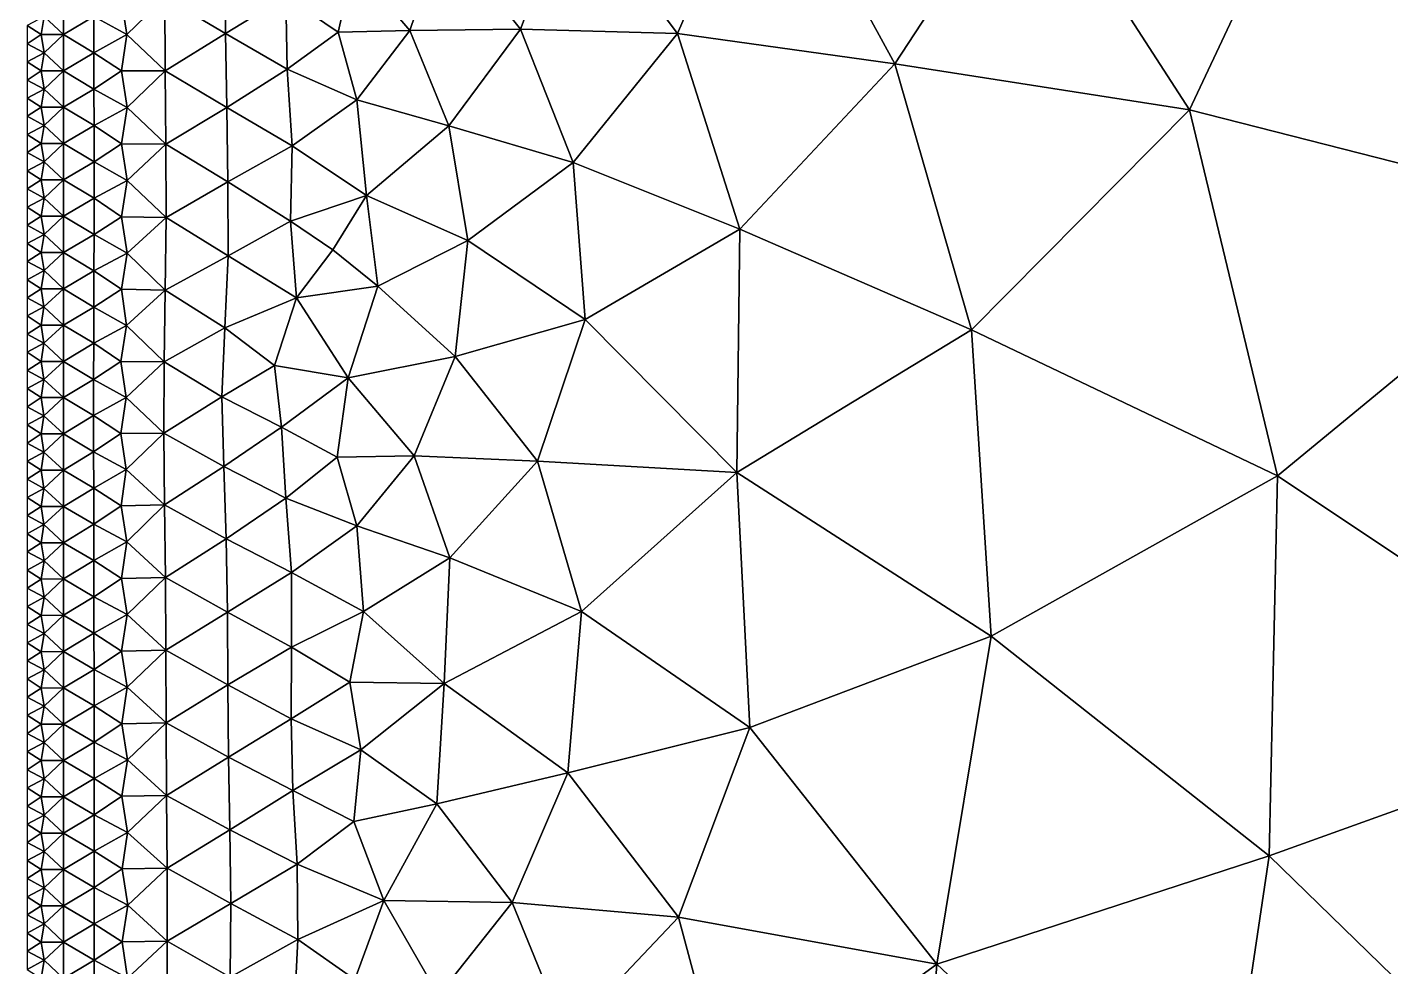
# Model space of a CAD drawing. Header units: metres. Extents: x 0 to 72, y -280 to 0.
# Drawn here: x 0.02 to 15.06, y -48.79 to -38.43 of the extents above; entities that cross this region are included whole.
import ezdxf

# ---------------------------------------------------------------- set-up
doc = ezdxf.new("R2010")
doc.units = ezdxf.units.M

msp = doc.modelspace()

# ---------------------------------------------------------------- linework, layer by layer
at = {"layer": 'layer', "color": 0}
for points in [[(14.8244, -35.1172), (11.0597, -36.583), (12.8383, -39.3368)], [(17.3247, -40.4804), (14.8244, -35.1172), (12.8383, -39.3368)], [(21.5162, -36.0106), (14.8244, -35.1172), (17.3247, -40.4804)], [(7.19137, -38.4958), (8.16915, -36.2296), (6.0255, -36.9476)], [(9.59112, -38.8293), (8.16915, -36.2296), (7.19137, -38.4958)], [(11.0597, -36.583), (8.16915, -36.2296), (9.59112, -38.8293)], [(12.8383, -39.3368), (11.0597, -36.583), (9.59112, -38.8293)], [(5.45938, -38.4448), (6.0255, -36.9476), (4.6063, -37.3767)], [(7.19137, -38.4958), (6.0255, -36.9476), (5.45938, -38.4448)], [(4.24036, -38.4605), (4.6063, -37.3767), (3.61709, -37.7324)], [(5.45938, -38.4448), (4.6063, -37.3767), (4.24036, -38.4605)], [(2.20208, -37.6796), (1.53727, -38.0971), (2.20645, -38.4957)], [(2.20208, -37.6796), (2.20645, -38.4957), (2.87126, -38.0877)], [(3.61709, -37.7324), (2.87126, -38.0877), (3.44926, -38.4797)], [(4.24036, -38.4605), (3.61709, -37.7324), (3.44926, -38.4797)], [(0.419188, -38.1056), (0.204604, -38.3064), (0.419481, -38.5065)], [(0.419188, -38.1056), (0.419481, -38.5065), (0.754065, -38.3051)], [(1.0556, -38.1024), (0.754065, -38.3051), (1.11729, -38.5044)], [(1.0556, -38.1024), (1.11729, -38.5044), (1.53727, -38.0971)], [(1.53727, -38.0971), (1.11729, -38.5044), (1.5426, -38.9062)], [(1.53727, -38.0971), (1.5426, -38.9062), (2.20645, -38.4957)], [(2.87126, -38.0877), (2.20645, -38.4957), (2.88677, -38.8893)], [(2.87126, -38.0877), (2.88677, -38.8893), (3.44926, -38.4797)], [(0.204604, -38.3064), (0.02, -38.4067), (0.174028, -38.5067)], [(0.204604, -38.3064), (0.174028, -38.5067), (0.419481, -38.5065)], [(0.754065, -38.3051), (0.419481, -38.5065), (0.754757, -38.7065)], [(0.754065, -38.3051), (0.754757, -38.7065), (1.11729, -38.5044)], [(0.02, -38.4067), (0.02, -38.6069), (0.174028, -38.5067)], [(2.20645, -38.4957), (1.5426, -38.9062), (2.22287, -39.3121)], [(2.20645, -38.4957), (2.22287, -39.3121), (2.88677, -38.8893)], [(3.44926, -38.4797), (2.88677, -38.8893), (3.65542, -39.2256)], [(3.65542, -39.2256), (4.24036, -38.4605), (3.44926, -38.4797)], [(4.67147, -39.5131), (4.24036, -38.4605), (3.65542, -39.2256)], [(4.67147, -39.5131), (5.45938, -38.4448), (4.24036, -38.4605)], [(6.04099, -39.9151), (5.45938, -38.4448), (4.67147, -39.5131)], [(6.04099, -39.9151), (7.19137, -38.4958), (5.45938, -38.4448)], [(7.87847, -40.6514), (7.19137, -38.4958), (6.04099, -39.9151)], [(9.59112, -38.8293), (7.19137, -38.4958), (7.87847, -40.6514)], [(0.174028, -38.5067), (0.02, -38.6069), (0.204731, -38.7069)], [(0.02, -38.6069), (0.02, -38.807), (0.204731, -38.7069)], [(0.174028, -38.5067), (0.204731, -38.7069), (0.419481, -38.5065)], [(0.419481, -38.5065), (0.204731, -38.7069), (0.419791, -38.9073)], [(0.419481, -38.5065), (0.419791, -38.9073), (0.754757, -38.7065)], [(1.11729, -38.5044), (0.754757, -38.7065), (1.0581, -38.9071)], [(1.11729, -38.5044), (1.0581, -38.9071), (1.5426, -38.9062)], [(0.204731, -38.7069), (0.02, -38.807), (0.174131, -38.9072)], [(0.204731, -38.7069), (0.174131, -38.9072), (0.419791, -38.9073)], [(0.754757, -38.7065), (0.419791, -38.9073), (0.755528, -39.108)], [(0.754757, -38.7065), (0.755528, -39.108), (1.0581, -38.9071)], [(0.02, -38.807), (0.02, -39.0072), (0.174131, -38.9072)], [(0.174131, -38.9072), (0.02, -39.0072), (0.20486, -39.1074)], [(0.174131, -38.9072), (0.20486, -39.1074), (0.419791, -38.9073)], [(0.419791, -38.9073), (0.20486, -39.1074), (0.42009, -39.308)], [(0.419791, -38.9073), (0.42009, -39.308), (0.755528, -39.108)], [(1.0581, -38.9071), (0.755528, -39.108), (1.1203, -39.3095)], [(1.0581, -38.9071), (1.1203, -39.3095), (1.5426, -38.9062)], [(1.5426, -38.9062), (1.1203, -39.3095), (1.54846, -39.7152)], [(1.5426, -38.9062), (1.54846, -39.7152), (2.22287, -39.3121)], [(2.88677, -38.8893), (2.22287, -39.3121), (2.94334, -39.7334)], [(2.88677, -38.8893), (2.94334, -39.7334), (3.65542, -39.2256)], [(10.4365, -41.7616), (9.59112, -38.8293), (7.87847, -40.6514)], [(12.8383, -39.3368), (9.59112, -38.8293), (10.4365, -41.7616)], [(0.02, -39.0072), (0.02, -39.2074), (0.20486, -39.1074)], [(0.20486, -39.1074), (0.02, -39.2074), (0.174229, -39.3077)], [(0.02, -39.2074), (0.02, -39.4075), (0.174229, -39.3077)], [(0.20486, -39.1074), (0.174229, -39.3077), (0.42009, -39.308)], [(0.755528, -39.108), (0.42009, -39.308), (0.756192, -39.5093)], [(0.755528, -39.108), (0.756192, -39.5093), (1.1203, -39.3095)], [(3.76303, -40.2798), (3.65542, -39.2256), (2.94334, -39.7334)], [(3.76303, -40.2798), (4.67147, -39.5131), (3.65542, -39.2256)], [(0.174229, -39.3077), (0.02, -39.4075), (0.204971, -39.5079)], [(0.174229, -39.3077), (0.204971, -39.5079), (0.42009, -39.308)], [(0.42009, -39.308), (0.204971, -39.5079), (0.42032, -39.7087)], [(0.42009, -39.308), (0.42032, -39.7087), (0.756192, -39.5093)], [(1.1203, -39.3095), (0.756192, -39.5093), (1.06062, -39.7115)], [(1.1203, -39.3095), (1.06062, -39.7115), (1.54846, -39.7152)], [(2.22287, -39.3121), (1.54846, -39.7152), (2.23361, -40.1319)], [(2.22287, -39.3121), (2.23361, -40.1319), (2.94334, -39.7334)], [(13.8096, -43.3714), (12.8383, -39.3368), (10.4365, -41.7616)], [(17.3247, -40.4804), (12.8383, -39.3368), (13.8096, -43.3714)], [(0.02, -39.4075), (0.02, -39.6077), (0.204971, -39.5079)], [(0.204971, -39.5079), (0.02, -39.6077), (0.174302, -39.7081)], [(0.204971, -39.5079), (0.174302, -39.7081), (0.42032, -39.7087)], [(0.756192, -39.5093), (0.42032, -39.7087), (0.756666, -39.9106)], [(0.756192, -39.5093), (0.756666, -39.9106), (1.06062, -39.7115)], [(4.87951, -40.7779), (4.67147, -39.5131), (3.76303, -40.2798)], [(4.87951, -40.7779), (6.04099, -39.9151), (4.67147, -39.5131)], [(0.02, -39.6077), (0.02, -39.8078), (0.174302, -39.7081)], [(0.174302, -39.7081), (0.02, -39.8078), (0.205037, -39.9084)], [(0.02, -39.8078), (0.02, -40.008), (0.205037, -39.9084)], [(0.174302, -39.7081), (0.205037, -39.9084), (0.42032, -39.7087)], [(0.42032, -39.7087), (0.205037, -39.9084), (0.420414, -40.1094)], [(0.42032, -39.7087), (0.420414, -40.1094), (0.756666, -39.9106)], [(1.06062, -39.7115), (0.756666, -39.9106), (1.1223, -40.1141)], [(1.06062, -39.7115), (1.1223, -40.1141), (1.54846, -39.7152)], [(1.54846, -39.7152), (1.1223, -40.1141), (1.55032, -40.5228)], [(1.54846, -39.7152), (1.55032, -40.5228), (2.23361, -40.1319)], [(2.94334, -39.7334), (2.23361, -40.1319), (2.92287, -40.5626)], [(2.94334, -39.7334), (2.92287, -40.5626), (3.76303, -40.2798)], [(0.205037, -39.9084), (0.02, -40.008), (0.174328, -40.1085)], [(0.205037, -39.9084), (0.174328, -40.1085), (0.420414, -40.1094)], [(0.756666, -39.9106), (0.420414, -40.1094), (0.756734, -40.3116)], [(0.756666, -39.9106), (0.756734, -40.3116), (1.1223, -40.1141)], [(6.17411, -41.6473), (6.04099, -39.9151), (4.87951, -40.7779)], [(7.87847, -40.6514), (6.04099, -39.9151), (6.17411, -41.6473)], [(0.02, -40.008), (0.02, -40.2082), (0.174328, -40.1085)], [(0.174328, -40.1085), (0.02, -40.2082), (0.205031, -40.3088)], [(0.174328, -40.1085), (0.205031, -40.3088), (0.420414, -40.1094)], [(0.420414, -40.1094), (0.205031, -40.3088), (0.420306, -40.5099)], [(0.420414, -40.1094), (0.420306, -40.5099), (0.756734, -40.3116)], [(1.1223, -40.1141), (0.756734, -40.3116), (1.06109, -40.5148)], [(1.1223, -40.1141), (1.06109, -40.5148), (1.55032, -40.5228)], [(2.23361, -40.1319), (1.55032, -40.5228), (2.23636, -40.9476)], [(2.23361, -40.1319), (2.23636, -40.9476), (2.92287, -40.5626)], [(0.02, -40.2082), (0.02, -40.4083), (0.205031, -40.3088)], [(3.76303, -40.2798), (2.92287, -40.5626), (3.39027, -40.8804)], [(3.88784, -41.2796), (3.76303, -40.2798), (3.39027, -40.8804)], [(3.88784, -41.2796), (4.87951, -40.7779), (3.76303, -40.2798)], [(0.205031, -40.3088), (0.02, -40.4083), (0.174286, -40.5089)], [(0.02, -40.4083), (0.02, -40.6085), (0.174286, -40.5089)], [(0.205031, -40.3088), (0.174286, -40.5089), (0.420306, -40.5099)], [(0.756734, -40.3116), (0.420306, -40.5099), (0.756253, -40.7122)], [(0.756734, -40.3116), (0.756253, -40.7122), (1.06109, -40.5148)], [(0.174286, -40.5089), (0.02, -40.6085), (0.204935, -40.7092)], [(0.174286, -40.5089), (0.204935, -40.7092), (0.420306, -40.5099)], [(0.420306, -40.5099), (0.204935, -40.7092), (0.419979, -40.9102)], [(0.420306, -40.5099), (0.419979, -40.9102), (0.756253, -40.7122)], [(1.06109, -40.5148), (0.756253, -40.7122), (1.12061, -40.9163)], [(1.06109, -40.5148), (1.12061, -40.9163), (1.55032, -40.5228)], [(1.55032, -40.5228), (1.12061, -40.9163), (1.54254, -41.3238)], [(1.55032, -40.5228), (1.54254, -41.3238), (2.23636, -40.9476)], [(2.92287, -40.5626), (2.23636, -40.9476), (2.98969, -41.4076)], [(2.92287, -40.5626), (2.98969, -41.4076), (3.39027, -40.8804)], [(17.8609, -46.0722), (17.3247, -40.4804), (13.8096, -43.3714)], [(0.02, -40.6085), (0.02, -40.8086), (0.204935, -40.7092)], [(0.204935, -40.7092), (0.02, -40.8086), (0.174172, -40.9092)], [(0.204935, -40.7092), (0.174172, -40.9092), (0.419979, -40.9102)], [(0.756253, -40.7122), (0.419979, -40.9102), (0.755277, -41.1123)], [(0.756253, -40.7122), (0.755277, -41.1123), (1.12061, -40.9163)], [(7.8482, -43.3342), (7.87847, -40.6514), (6.17411, -41.6473)], [(10.4365, -41.7616), (7.87847, -40.6514), (7.8482, -43.3342)], [(0.02, -40.8086), (0.02, -41.0088), (0.174172, -40.9092)], [(3.39027, -40.8804), (2.98969, -41.4076), (3.88784, -41.2796)], [(4.74019, -42.057), (4.87951, -40.7779), (3.88784, -41.2796)], [(6.17411, -41.6473), (4.87951, -40.7779), (4.74019, -42.057)], [(0.174172, -40.9092), (0.02, -41.0088), (0.204755, -41.1095)], [(0.02, -41.0088), (0.02, -41.209), (0.204755, -41.1095)], [(0.174172, -40.9092), (0.204755, -41.1095), (0.419979, -40.9102)], [(0.419979, -40.9102), (0.204755, -41.1095), (0.419471, -41.3103)], [(0.419979, -40.9102), (0.419471, -41.3103), (0.755277, -41.1123)], [(1.12061, -40.9163), (0.755277, -41.1123), (1.05758, -41.3151)], [(1.12061, -40.9163), (1.05758, -41.3151), (1.54254, -41.3238)], [(2.23636, -40.9476), (1.54254, -41.3238), (2.19893, -41.7413)], [(2.23636, -40.9476), (2.19893, -41.7413), (2.98969, -41.4076)], [(0.204755, -41.1095), (0.02, -41.209), (0.174001, -41.3094)], [(0.204755, -41.1095), (0.174001, -41.3094), (0.419471, -41.3103)], [(0.755277, -41.1123), (0.419471, -41.3103), (0.753877, -41.5119)], [(0.755277, -41.1123), (0.753877, -41.5119), (1.05758, -41.3151)], [(0.02, -41.209), (0.02, -41.4091), (0.174001, -41.3094)], [(0.174001, -41.3094), (0.02, -41.4091), (0.204526, -41.5096)], [(0.174001, -41.3094), (0.204526, -41.5096), (0.419471, -41.3103)], [(0.419471, -41.3103), (0.204526, -41.5096), (0.418904, -41.7102)], [(0.419471, -41.3103), (0.418904, -41.7102), (0.753877, -41.5119)], [(1.05758, -41.3151), (0.753877, -41.5119), (1.11507, -41.7142)], [(1.05758, -41.3151), (1.11507, -41.7142), (1.54254, -41.3238)], [(1.54254, -41.3238), (1.11507, -41.7142), (1.52931, -42.1142)], [(1.54254, -41.3238), (1.52931, -42.1142), (2.19893, -41.7413)], [(3.55946, -42.2923), (3.88784, -41.2796), (2.98969, -41.4076)], [(4.74019, -42.057), (3.88784, -41.2796), (3.55946, -42.2923)], [(0.02, -41.4091), (0.02, -41.6093), (0.204526, -41.5096)], [(2.98969, -41.4076), (2.19893, -41.7413), (2.74568, -42.1555)], [(2.98969, -41.4076), (2.74568, -42.1555), (3.55946, -42.2923)], [(0.204526, -41.5096), (0.02, -41.6093), (0.173815, -41.7096)], [(0.02, -41.6093), (0.02, -41.8094), (0.173815, -41.7096)], [(0.204526, -41.5096), (0.173815, -41.7096), (0.418904, -41.7102)], [(0.753877, -41.5119), (0.418904, -41.7102), (0.75254, -41.9109)], [(0.753877, -41.5119), (0.75254, -41.9109), (1.11507, -41.7142)], [(6.17411, -41.6473), (4.74019, -42.057), (5.64892, -43.2108)], [(7.8482, -43.3342), (6.17411, -41.6473), (5.64892, -43.2108)], [(0.173815, -41.7096), (0.02, -41.8094), (0.204309, -41.9097)], [(0.173815, -41.7096), (0.204309, -41.9097), (0.418904, -41.7102)], [(0.418904, -41.7102), (0.204309, -41.9097), (0.418439, -42.1099)], [(0.418904, -41.7102), (0.418439, -42.1099), (0.75254, -41.9109)], [(1.11507, -41.7142), (0.75254, -41.9109), (1.05237, -42.1112)], [(1.11507, -41.7142), (1.05237, -42.1112), (1.52931, -42.1142)], [(2.19893, -41.7413), (1.52931, -42.1142), (2.16636, -42.5028)], [(2.19893, -41.7413), (2.16636, -42.5028), (2.74568, -42.1555)], [(10.6511, -45.1396), (10.4365, -41.7616), (7.8482, -43.3342)], [(13.8096, -43.3714), (10.4365, -41.7616), (10.6511, -45.1396)], [(0.02, -41.8094), (0.02, -42.0096), (0.204309, -41.9097)], [(0.204309, -41.9097), (0.02, -42.0096), (0.173667, -42.1097)], [(0.204309, -41.9097), (0.173667, -42.1097), (0.418439, -42.1099)], [(0.75254, -41.9109), (0.418439, -42.1099), (0.751566, -42.3096)], [(0.75254, -41.9109), (0.751566, -42.3096), (1.05237, -42.1112)], [(0.02, -42.0096), (0.02, -42.2098), (0.173667, -42.1097)], [(4.28809, -43.1516), (4.74019, -42.057), (3.55946, -42.2923)], [(5.64892, -43.2108), (4.74019, -42.057), (4.28809, -43.1516)], [(0.173667, -42.1097), (0.02, -42.2098), (0.204166, -42.3098)], [(0.02, -42.2098), (0.02, -42.4099), (0.204166, -42.3098)], [(0.173667, -42.1097), (0.204166, -42.3098), (0.418439, -42.1099)], [(0.418439, -42.1099), (0.204166, -42.3098), (0.418208, -42.5095)], [(0.418439, -42.1099), (0.418208, -42.5095), (0.751566, -42.3096)], [(1.05237, -42.1112), (0.751566, -42.3096), (1.111, -42.5082)], [(1.05237, -42.1112), (1.111, -42.5082), (1.52931, -42.1142)], [(1.52931, -42.1142), (1.111, -42.5082), (1.52658, -42.8999)], [(1.52931, -42.1142), (1.52658, -42.8999), (2.16636, -42.5028)], [(2.74568, -42.1555), (2.16636, -42.5028), (2.8256, -42.8354)], [(2.74568, -42.1555), (2.8256, -42.8354), (3.55946, -42.2923)], [(0.204166, -42.3098), (0.02, -42.4099), (0.173599, -42.5098)], [(0.02, -42.4099), (0.02, -42.6101), (0.173599, -42.5098)], [(0.204166, -42.3098), (0.173599, -42.5098), (0.418208, -42.5095)], [(0.751566, -42.3096), (0.418208, -42.5095), (0.751316, -42.7083)], [(0.751566, -42.3096), (0.751316, -42.7083), (1.111, -42.5082)], [(3.55946, -42.2923), (2.8256, -42.8354), (3.43813, -43.1662)], [(4.28809, -43.1516), (3.55946, -42.2923), (3.43813, -43.1662)], [(0.173599, -42.5098), (0.02, -42.6101), (0.204135, -42.7098)], [(0.173599, -42.5098), (0.204135, -42.7098), (0.418208, -42.5095)], [(0.418208, -42.5095), (0.204135, -42.7098), (0.418265, -42.9092)], [(0.418208, -42.5095), (0.418265, -42.9092), (0.751316, -42.7083)], [(1.111, -42.5082), (0.751316, -42.7083), (1.05128, -42.9057)], [(1.111, -42.5082), (1.05128, -42.9057), (1.52658, -42.8999)], [(2.16636, -42.5028), (1.52658, -42.8999), (2.18702, -43.2703)], [(2.16636, -42.5028), (2.18702, -43.2703), (2.8256, -42.8354)], [(0.02, -42.6101), (0.02, -42.8102), (0.204135, -42.7098)], [(0.204135, -42.7098), (0.02, -42.8102), (0.173625, -42.91)], [(0.204135, -42.7098), (0.173625, -42.91), (0.418265, -42.9092)], [(0.751316, -42.7083), (0.418265, -42.9092), (0.751748, -43.1072)], [(0.751316, -42.7083), (0.751748, -43.1072), (1.05128, -42.9057)], [(0.02, -42.8102), (0.02, -43.0104), (0.173625, -42.91)], [(2.8256, -42.8354), (2.18702, -43.2703), (2.87191, -43.6186)], [(2.8256, -42.8354), (2.87191, -43.6186), (3.43813, -43.1662)], [(0.173625, -42.91), (0.02, -43.0104), (0.204213, -43.1099)], [(0.02, -43.0104), (0.02, -43.2106), (0.204213, -43.1099)], [(0.173625, -42.91), (0.204213, -43.1099), (0.418265, -42.9092)], [(0.418265, -42.9092), (0.204213, -43.1099), (0.418553, -43.3091)], [(0.418265, -42.9092), (0.418553, -43.3091), (0.751748, -43.1072)], [(1.05128, -42.9057), (0.751748, -43.1072), (1.11259, -43.303)], [(1.05128, -42.9057), (1.11259, -43.303), (1.52658, -42.8999)], [(1.52658, -42.8999), (1.11259, -43.303), (1.53526, -43.6921)], [(1.52658, -42.8999), (1.53526, -43.6921), (2.18702, -43.2703)], [(0.204213, -43.1099), (0.02, -43.2106), (0.173724, -43.3101)], [(0.204213, -43.1099), (0.173724, -43.3101), (0.418553, -43.3091)], [(0.751748, -43.1072), (0.418553, -43.3091), (0.752638, -43.5067)], [(0.751748, -43.1072), (0.752638, -43.5067), (1.11259, -43.303)], [(3.43813, -43.1662), (3.65421, -43.9218), (4.28809, -43.1516)], [(4.68081, -44.2762), (4.28809, -43.1516), (3.65421, -43.9218)], [(4.68081, -44.2762), (5.64892, -43.2108), (4.28809, -43.1516)], [(0.02, -43.2106), (0.02, -43.4107), (0.173724, -43.3101)], [(0.173724, -43.3101), (0.02, -43.4107), (0.204364, -43.5101)], [(0.173724, -43.3101), (0.204364, -43.5101), (0.418553, -43.3091)], [(0.418553, -43.3091), (0.204364, -43.5101), (0.418967, -43.7092)], [(0.418553, -43.3091), (0.418967, -43.7092), (0.752638, -43.5067)], [(1.11259, -43.303), (0.752638, -43.5067), (1.05468, -43.7029)], [(1.11259, -43.303), (1.05468, -43.7029), (1.53526, -43.6921)], [(2.18702, -43.2703), (1.53526, -43.6921), (2.21336, -44.0663)], [(2.18702, -43.2703), (2.21336, -44.0663), (2.87191, -43.6186)], [(3.43813, -43.1662), (2.87191, -43.6186), (3.65421, -43.9218)], [(6.13267, -44.8688), (5.64892, -43.2108), (4.68081, -44.2762)], [(6.13267, -44.8688), (7.8482, -43.3342), (5.64892, -43.2108)], [(0.02, -43.4107), (0.02, -43.6109), (0.204364, -43.5101)], [(7.98937, -46.146), (7.8482, -43.3342), (6.13267, -44.8688)], [(10.6511, -45.1396), (7.8482, -43.3342), (7.98937, -46.146)], [(13.7177, -47.5617), (13.8096, -43.3714), (10.6511, -45.1396)], [(17.8609, -46.0722), (13.8096, -43.3714), (13.7177, -47.5617)], [(0.204364, -43.5101), (0.02, -43.6109), (0.173861, -43.7104)], [(0.02, -43.6109), (0.02, -43.811), (0.173861, -43.7104)], [(0.204364, -43.5101), (0.173861, -43.7104), (0.418967, -43.7092)], [(0.752638, -43.5067), (0.418967, -43.7092), (0.753747, -43.9066)], [(0.752638, -43.5067), (0.753747, -43.9066), (1.05468, -43.7029)], [(0.173861, -43.7104), (0.02, -43.811), (0.204539, -43.9104)], [(0.173861, -43.7104), (0.204539, -43.9104), (0.418967, -43.7092)], [(0.418967, -43.7092), (0.204539, -43.9104), (0.419385, -44.1094)], [(0.418967, -43.7092), (0.419385, -44.1094), (0.753747, -43.9066)], [(1.05468, -43.7029), (0.753747, -43.9066), (1.1171, -44.1016)], [(1.05468, -43.7029), (1.1171, -44.1016), (1.53526, -43.6921)], [(1.53526, -43.6921), (1.1171, -44.1016), (1.54433, -44.4924)], [(1.53526, -43.6921), (1.54433, -44.4924), (2.21336, -44.0663)], [(2.87191, -43.6186), (2.21336, -44.0663), (2.9336, -44.4382)], [(2.87191, -43.6186), (2.9336, -44.4382), (3.65421, -43.9218)], [(0.02, -43.811), (0.02, -44.0112), (0.204539, -43.9104)], [(0.204539, -43.9104), (0.02, -44.0112), (0.173995, -44.1107)], [(0.204539, -43.9104), (0.173995, -44.1107), (0.419385, -44.1094)], [(0.753747, -43.9066), (0.419385, -44.1094), (0.754696, -44.3069)], [(0.753747, -43.9066), (0.754696, -44.3069), (1.1171, -44.1016)], [(0.02, -44.0112), (0.02, -44.2114), (0.173995, -44.1107)], [(3.65421, -43.9218), (2.9336, -44.4382), (3.72924, -44.869)], [(3.65421, -43.9218), (3.72924, -44.869), (4.68081, -44.2762)], [(0.173995, -44.1107), (0.02, -44.2114), (0.204697, -44.3107)], [(0.02, -44.2114), (0.02, -44.4115), (0.204697, -44.3107)], [(0.173995, -44.1107), (0.204697, -44.3107), (0.419385, -44.1094)], [(0.419385, -44.1094), (0.204697, -44.3107), (0.419732, -44.5098)], [(0.419385, -44.1094), (0.419732, -44.5098), (0.754696, -44.3069)], [(1.1171, -44.1016), (0.754696, -44.3069), (1.05835, -44.5034)], [(1.1171, -44.1016), (1.05835, -44.5034), (1.54433, -44.4924)], [(2.21336, -44.0663), (1.54433, -44.4924), (2.22972, -44.8744)], [(2.21336, -44.0663), (2.22972, -44.8744), (2.9336, -44.4382)], [(0.204697, -44.3107), (0.02, -44.4115), (0.174104, -44.511)], [(0.204697, -44.3107), (0.174104, -44.511), (0.419732, -44.5098)], [(0.754696, -44.3069), (0.419732, -44.5098), (0.755497, -44.7073)], [(0.754696, -44.3069), (0.755497, -44.7073), (1.05835, -44.5034)], [(4.61981, -45.6616), (4.68081, -44.2762), (3.72924, -44.869)], [(6.13267, -44.8688), (4.68081, -44.2762), (4.61981, -45.6616)], [(0.02, -44.4115), (0.02, -44.6117), (0.174104, -44.511)], [(0.174104, -44.511), (0.02, -44.6117), (0.204818, -44.711)], [(0.174104, -44.511), (0.204818, -44.711), (0.419732, -44.5098)], [(0.419732, -44.5098), (0.204818, -44.711), (0.419986, -44.9102)], [(0.419732, -44.5098), (0.419986, -44.9102), (0.755497, -44.7073)], [(1.05835, -44.5034), (0.755497, -44.7073), (1.12051, -44.9027)], [(1.05835, -44.5034), (1.12051, -44.9027), (1.54433, -44.4924)], [(1.54433, -44.4924), (1.12051, -44.9027), (1.54923, -45.2948)], [(1.54433, -44.4924), (1.54923, -45.2948), (2.22972, -44.8744)], [(2.9336, -44.4382), (2.22972, -44.8744), (2.93267, -45.2625)], [(2.9336, -44.4382), (2.93267, -45.2625), (3.72924, -44.869)], [(0.02, -44.6117), (0.02, -44.8118), (0.204818, -44.711)], [(0.204818, -44.711), (0.02, -44.8118), (0.174181, -44.9114)], [(0.02, -44.8118), (0.02, -45.012), (0.174181, -44.9114)], [(0.204818, -44.711), (0.174181, -44.9114), (0.419986, -44.9102)], [(0.755497, -44.7073), (0.419986, -44.9102), (0.756006, -45.1078)], [(0.755497, -44.7073), (0.756006, -45.1078), (1.12051, -44.9027)], [(0.174181, -44.9114), (0.02, -45.012), (0.204905, -45.1114)], [(0.174181, -44.9114), (0.204905, -45.1114), (0.419986, -44.9102)], [(0.419986, -44.9102), (0.204905, -45.1114), (0.420166, -45.3105)], [(0.419986, -44.9102), (0.420166, -45.3105), (0.756006, -45.1078)], [(1.12051, -44.9027), (0.756006, -45.1078), (1.06036, -45.3048)], [(1.12051, -44.9027), (1.06036, -45.3048), (1.54923, -45.2948)], [(2.22972, -44.8744), (1.54923, -45.2948), (2.23334, -45.678)], [(2.22972, -44.8744), (2.23334, -45.678), (2.93267, -45.2625)], [(3.72924, -44.869), (2.93267, -45.2625), (3.57717, -45.6483)], [(3.72924, -44.869), (3.57717, -45.6483), (4.61981, -45.6616)], [(5.98121, -46.6474), (6.13267, -44.8688), (4.61981, -45.6616)], [(7.98937, -46.146), (6.13267, -44.8688), (5.98121, -46.6474)], [(0.02, -45.012), (0.02, -45.2122), (0.204905, -45.1114)], [(0.204905, -45.1114), (0.02, -45.2122), (0.174236, -45.3117)], [(0.204905, -45.1114), (0.174236, -45.3117), (0.420166, -45.3105)], [(0.756006, -45.1078), (0.420166, -45.3105), (0.756425, -45.5083)], [(0.756006, -45.1078), (0.756425, -45.5083), (1.06036, -45.3048)], [(0.02, -45.2122), (0.02, -45.4123), (0.174236, -45.3117)], [(2.93267, -45.2625), (2.23334, -45.678), (2.93109, -46.052)], [(2.93267, -45.2625), (2.93109, -46.052), (3.57717, -45.6483)], [(10.0513, -48.7559), (10.6511, -45.1396), (7.98937, -46.146)], [(13.7177, -47.5617), (10.6511, -45.1396), (10.0513, -48.7559)], [(0.174236, -45.3117), (0.02, -45.4123), (0.20497, -45.5117)], [(0.02, -45.4123), (0.02, -45.6125), (0.20497, -45.5117)], [(0.174236, -45.3117), (0.20497, -45.5117), (0.420166, -45.3105)], [(0.420166, -45.3105), (0.20497, -45.5117), (0.420314, -45.7109)], [(0.420166, -45.3105), (0.420314, -45.7109), (0.756425, -45.5083)], [(1.06036, -45.3048), (0.756425, -45.5083), (1.12233, -45.7038)], [(1.06036, -45.3048), (1.12233, -45.7038), (1.54923, -45.2948)], [(1.54923, -45.2948), (1.12233, -45.7038), (1.55212, -46.0956)], [(1.54923, -45.2948), (1.55212, -46.0956), (2.23334, -45.678)], [(0.20497, -45.5117), (0.02, -45.6125), (0.174282, -45.712)], [(0.20497, -45.5117), (0.174282, -45.712), (0.420314, -45.7109)], [(0.756425, -45.5083), (0.420314, -45.7109), (0.756759, -45.9086)], [(0.756425, -45.5083), (0.756759, -45.9086), (1.12233, -45.7038)], [(0.02, -45.6125), (0.02, -45.8127), (0.174282, -45.712)], [(0.174282, -45.712), (0.02, -45.8127), (0.205032, -45.912)], [(0.174282, -45.712), (0.205032, -45.912), (0.420314, -45.7109)], [(0.420314, -45.7109), (0.205032, -45.912), (0.42047, -46.1112)], [(0.420314, -45.7109), (0.42047, -46.1112), (0.756759, -45.9086)], [(1.12233, -45.7038), (0.756759, -45.9086), (1.06162, -46.1055)], [(1.12233, -45.7038), (1.06162, -46.1055), (1.55212, -46.0956)], [(2.23334, -45.678), (1.55212, -46.0956), (2.23958, -46.4752)], [(2.23334, -45.678), (2.23958, -46.4752), (2.93109, -46.052)], [(3.57717, -45.6483), (2.93109, -46.052), (3.7004, -46.3951)], [(3.57717, -45.6483), (3.7004, -46.3951), (4.61981, -45.6616)], [(4.61981, -45.6616), (3.7004, -46.3951), (4.53759, -46.9886)], [(5.98121, -46.6474), (4.61981, -45.6616), (4.53759, -46.9886)], [(0.02, -45.8127), (0.02, -46.0128), (0.205032, -45.912)], [(0.205032, -45.912), (0.02, -46.0128), (0.174332, -46.1123)], [(0.02, -46.0128), (0.02, -46.213), (0.174332, -46.1123)], [(0.205032, -45.912), (0.174332, -46.1123), (0.42047, -46.1112)], [(0.756759, -45.9086), (0.42047, -46.1112), (0.757196, -46.3089)], [(0.756759, -45.9086), (0.757196, -46.3089), (1.06162, -46.1055)], [(0.174332, -46.1123), (0.02, -46.213), (0.205103, -46.3123)], [(0.174332, -46.1123), (0.205103, -46.3123), (0.42047, -46.1112)], [(0.42047, -46.1112), (0.205103, -46.3123), (0.420656, -46.5115)], [(0.42047, -46.1112), (0.420656, -46.5115), (0.757196, -46.3089)], [(1.06162, -46.1055), (0.757196, -46.3089), (1.12415, -46.5044)], [(1.06162, -46.1055), (1.12415, -46.5044), (1.55212, -46.0956)], [(1.55212, -46.0956), (1.12415, -46.5044), (1.55666, -46.8962)], [(1.55212, -46.0956), (1.55666, -46.8962), (2.23958, -46.4752)], [(2.93109, -46.052), (2.23958, -46.4752), (2.94884, -46.8409)], [(2.93109, -46.052), (2.94884, -46.8409), (3.7004, -46.3951)], [(7.20377, -48.2389), (7.98937, -46.146), (5.98121, -46.6474)], [(10.0513, -48.7559), (7.98937, -46.146), (7.20377, -48.2389)], [(16.7185, -50.48), (17.8609, -46.0722), (13.7177, -47.5617)], [(0.02, -46.213), (0.02, -46.4131), (0.205103, -46.3123)], [(0.205103, -46.3123), (0.02, -46.4131), (0.174392, -46.5127)], [(0.205103, -46.3123), (0.174392, -46.5127), (0.420656, -46.5115)], [(0.757196, -46.3089), (0.420656, -46.5115), (0.757673, -46.7092)], [(0.757196, -46.3089), (0.757673, -46.7092), (1.12415, -46.5044)], [(0.02, -46.4131), (0.02, -46.6133), (0.174392, -46.5127)], [(3.7004, -46.3951), (2.94884, -46.8409), (3.62029, -47.1838)], [(3.7004, -46.3951), (3.62029, -47.1838), (4.53759, -46.9886)], [(0.174392, -46.5127), (0.02, -46.6133), (0.205185, -46.7127)], [(0.02, -46.6133), (0.02, -46.8135), (0.205185, -46.7127)], [(0.174392, -46.5127), (0.205185, -46.7127), (0.420656, -46.5115)], [(0.420656, -46.5115), (0.205185, -46.7127), (0.420863, -46.9119)], [(0.420656, -46.5115), (0.420863, -46.9119), (0.757673, -46.7092)], [(1.12415, -46.5044), (0.757673, -46.7092), (1.06345, -46.9061)], [(1.12415, -46.5044), (1.06345, -46.9061), (1.55666, -46.8962)], [(2.23958, -46.4752), (1.55666, -46.8962), (2.25456, -47.2773)], [(2.23958, -46.4752), (2.25456, -47.2773), (2.94884, -46.8409)], [(0.205185, -46.7127), (0.02, -46.8135), (0.174459, -46.913)], [(0.205185, -46.7127), (0.174459, -46.913), (0.420863, -46.9119)], [(0.757673, -46.7092), (0.420863, -46.9119), (0.758222, -47.1097)], [(0.757673, -46.7092), (0.758222, -47.1097), (1.06345, -46.9061)], [(5.36787, -48.076), (5.98121, -46.6474), (4.53759, -46.9886)], [(7.20377, -48.2389), (5.98121, -46.6474), (5.36787, -48.076)], [(0.02, -46.8135), (0.02, -47.0136), (0.174459, -46.913)], [(0.174459, -46.913), (0.02, -47.0136), (0.205268, -47.113)], [(0.174459, -46.913), (0.205268, -47.113), (0.420863, -46.9119)], [(0.420863, -46.9119), (0.205268, -47.113), (0.421056, -47.3123)], [(0.420863, -46.9119), (0.421056, -47.3123), (0.758222, -47.1097)], [(1.06345, -46.9061), (0.758222, -47.1097), (1.12646, -47.3056)], [(1.06345, -46.9061), (1.12646, -47.3056), (1.55666, -46.8962)], [(1.55666, -46.8962), (1.12646, -47.3056), (1.56154, -47.6994)], [(1.55666, -46.8962), (1.56154, -47.6994), (2.25456, -47.2773)], [(2.94884, -46.8409), (2.25456, -47.2773), (2.99816, -47.6554)], [(2.94884, -46.8409), (2.99816, -47.6554), (3.62029, -47.1838)], [(0.02, -47.0136), (0.02, -47.2138), (0.205268, -47.113)], [(3.62029, -47.1838), (3.95367, -48.0557), (4.53759, -46.9886)], [(4.53759, -46.9886), (3.95367, -48.0557), (5.36787, -48.076)], [(0.205268, -47.113), (0.02, -47.2138), (0.174519, -47.3133)], [(0.02, -47.2138), (0.02, -47.4139), (0.174519, -47.3133)], [(0.205268, -47.113), (0.174519, -47.3133), (0.421056, -47.3123)], [(0.758222, -47.1097), (0.421056, -47.3123), (0.758658, -47.5103)], [(0.758222, -47.1097), (0.758658, -47.5103), (1.12646, -47.3056)], [(3.62029, -47.1838), (2.99816, -47.6554), (3.95367, -48.0557)], [(0.174519, -47.3133), (0.02, -47.4139), (0.205334, -47.5134)], [(0.174519, -47.3133), (0.205334, -47.5134), (0.421056, -47.3123)], [(0.421056, -47.3123), (0.205334, -47.5134), (0.421191, -47.7127)], [(0.421056, -47.3123), (0.421191, -47.7127), (0.758658, -47.5103)], [(1.12646, -47.3056), (0.758658, -47.5103), (1.06524, -47.7078)], [(1.12646, -47.3056), (1.06524, -47.7078), (1.56154, -47.6994)], [(2.25456, -47.2773), (1.56154, -47.6994), (2.26544, -48.0882)], [(2.25456, -47.2773), (2.26544, -48.0882), (2.99816, -47.6554)], [(0.02, -47.4139), (0.02, -47.6141), (0.205334, -47.5134)], [(0.205334, -47.5134), (0.02, -47.6141), (0.174559, -47.7137)], [(0.205334, -47.5134), (0.174559, -47.7137), (0.421191, -47.7127)], [(0.758658, -47.5103), (0.421191, -47.7127), (0.758941, -47.911)], [(0.758658, -47.5103), (0.758941, -47.911), (1.06524, -47.7078)], [(0.02, -47.6141), (0.02, -47.8143), (0.174559, -47.7137)], [(2.99816, -47.6554), (2.26544, -48.0882), (3.00252, -48.487)], [(2.99816, -47.6554), (3.00252, -48.487), (3.95367, -48.0557)], [(13.11, -51.6346), (13.7177, -47.5617), (10.0513, -48.7559)], [(16.7185, -50.48), (13.7177, -47.5617), (13.11, -51.6346)], [(0.174559, -47.7137), (0.02, -47.8143), (0.20537, -47.9138)], [(0.02, -47.8143), (0.02, -48.0144), (0.20537, -47.9138)], [(0.174559, -47.7137), (0.20537, -47.9138), (0.421191, -47.7127)], [(0.421191, -47.7127), (0.20537, -47.9138), (0.421238, -48.1132)], [(0.421191, -47.7127), (0.421238, -48.1132), (0.758941, -47.911)], [(1.06524, -47.7078), (0.758941, -47.911), (1.12777, -48.108)], [(1.06524, -47.7078), (1.12777, -48.108), (1.56154, -47.6994)], [(1.56154, -47.6994), (1.12777, -48.108), (1.56243, -48.5047)], [(1.56154, -47.6994), (1.56243, -48.5047), (2.26544, -48.0882)], [(0.20537, -47.9138), (0.02, -48.0144), (0.174571, -48.1141)], [(0.20537, -47.9138), (0.174571, -48.1141), (0.421238, -48.1132)], [(0.758941, -47.911), (0.421238, -48.1132), (0.758963, -48.3118)], [(0.758941, -47.911), (0.758963, -48.3118), (1.12777, -48.108)], [(0.02, -48.0144), (0.02, -48.2146), (0.174571, -48.1141)], [(0.174571, -48.1141), (0.02, -48.2146), (0.205367, -48.3142)], [(0.174571, -48.1141), (0.205367, -48.3142), (0.421238, -48.1132)], [(0.421238, -48.1132), (0.205367, -48.3142), (0.421193, -48.5138)], [(0.421238, -48.1132), (0.421193, -48.5138), (0.758963, -48.3118)], [(1.12777, -48.108), (0.758963, -48.3118), (1.06544, -48.5103)], [(1.12777, -48.108), (1.06544, -48.5103), (1.56243, -48.5047)], [(2.26544, -48.0882), (1.56243, -48.5047), (2.2595, -48.9014)], [(2.26544, -48.0882), (2.2595, -48.9014), (3.00252, -48.487)], [(3.95367, -48.0557), (3.00252, -48.487), (3.63411, -48.9251)], [(3.95367, -48.0557), (3.63411, -48.9251), (4.55671, -49.1027)], [(3.95367, -48.0557), (4.55671, -49.1027), (5.36787, -48.076)], [(5.96778, -49.5442), (5.36787, -48.076), (4.55671, -49.1027)], [(5.96778, -49.5442), (7.20377, -48.2389), (5.36787, -48.076)], [(0.02, -48.2146), (0.02, -48.4147), (0.205367, -48.3142)], [(7.78515, -50.4077), (7.20377, -48.2389), (5.96778, -49.5442)], [(7.78515, -50.4077), (10.0513, -48.7559), (7.20377, -48.2389)], [(0.205367, -48.3142), (0.02, -48.4147), (0.174552, -48.5145)], [(0.02, -48.4147), (0.02, -48.6149), (0.174552, -48.5145)], [(0.205367, -48.3142), (0.174552, -48.5145), (0.421193, -48.5138)], [(0.758963, -48.3118), (0.421193, -48.5138), (0.75878, -48.7127)], [(0.758963, -48.3118), (0.75878, -48.7127), (1.06544, -48.5103)], [(0.174552, -48.5145), (0.02, -48.6149), (0.205332, -48.7146)], [(0.174552, -48.5145), (0.205332, -48.7146), (0.421193, -48.5138)], [(0.421193, -48.5138), (0.205332, -48.7146), (0.421085, -48.9143)], [(0.421193, -48.5138), (0.421085, -48.9143), (0.75878, -48.7127)], [(1.06544, -48.5103), (0.75878, -48.7127), (1.12715, -48.9111)], [(1.06544, -48.5103), (1.12715, -48.9111), (1.56243, -48.5047)], [(1.56243, -48.5047), (1.12715, -48.9111), (1.55963, -49.3105)], [(1.56243, -48.5047), (1.55963, -49.3105), (2.2595, -48.9014)], [(3.00252, -48.487), (2.2595, -48.9014), (2.96414, -49.3078)], [(3.00252, -48.487), (2.96414, -49.3078), (3.63411, -48.9251)], [(0.02, -48.6149), (0.02, -48.8151), (0.205332, -48.7146)], [(0.205332, -48.7146), (0.02, -48.8151), (0.174515, -48.9149)], [(0.205332, -48.7146), (0.174515, -48.9149), (0.421085, -48.9143)], [(0.75878, -48.7127), (0.421085, -48.9143), (0.758473, -49.1136)], [(0.75878, -48.7127), (0.758473, -49.1136), (1.12715, -48.9111)], [(9.79575, -52.2474), (10.0513, -48.7559), (7.78515, -50.4077)], [(13.11, -51.6346), (10.0513, -48.7559), (9.79575, -52.2474)]]:
    msp.add_3dface(points, dxfattribs=at)

doc.saveas('drawing.dxf')
